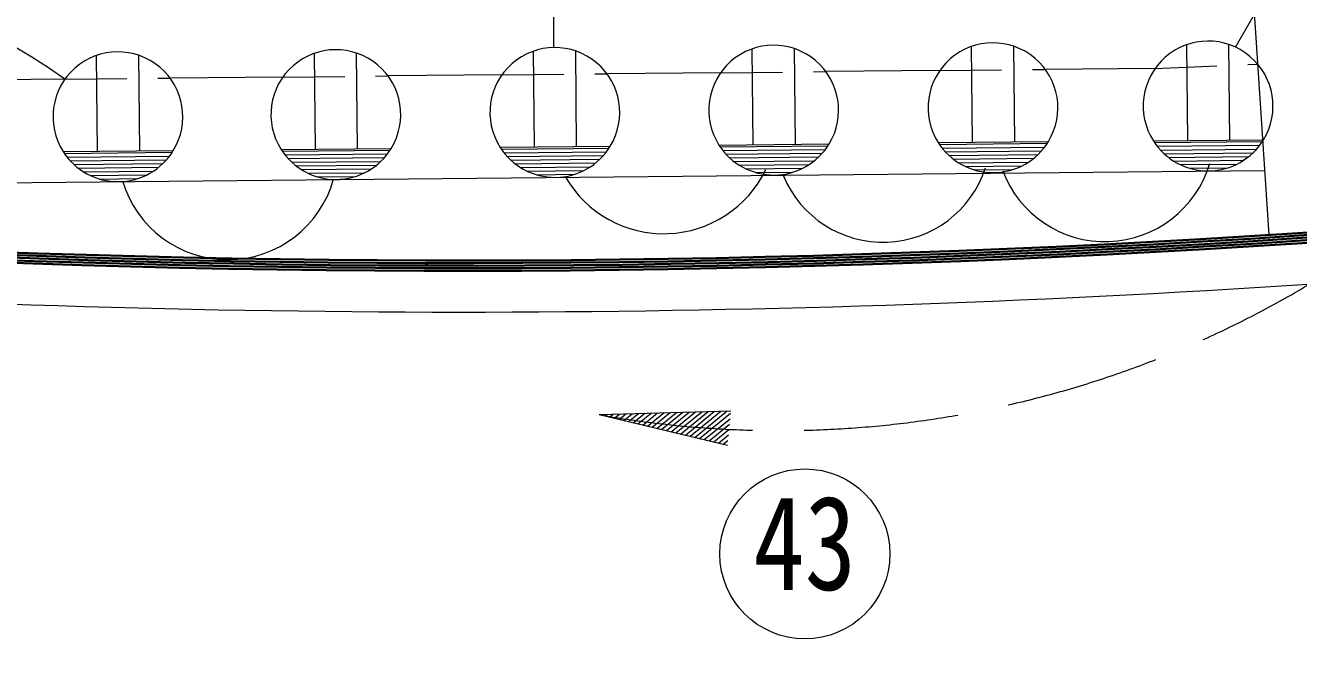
# Model space of a CAD drawing. Units: millimetres, scale not verified. Extents: x -33719 to 22651, y -21066 to 18138.
# Drawn here: x -12457 to -7514, y -15408 to -12977 of the extents above; entities that cross this region are included whole.
import ezdxf
from ezdxf.enums import TextEntityAlignment as Align

# ---------------------------------------------------------------- set-up
doc = ezdxf.new("R2010")
doc.units = ezdxf.units.MM
doc.header["$LTSCALE"] = 200
doc.linetypes.add('DASHED1', pattern=[1.8, 1.2, -0.6])
doc.linetypes.add('DASHED3', pattern=[4, 3, -1])
for name, color, linetype, lineweight in [('1-0_121', 7, 'Continuous', 9), ('1-F', 1, 'Continuous', 35), ('8-1', 7, 'Continuous', 9), ('8-2', 7, 'Continuous', 9)]:
    doc.layers.add(name, color=color, linetype=linetype, lineweight=lineweight)
doc.styles.add('ＭＳ ゴシック', font='')
doc.styles.get('ＭＳ ゴシック').set_extended_font_data('MS Gothic')

msp = doc.modelspace()

# ---------------------------------------------------------------- linework, layer by layer
at = {"layer": '1-0_121'}
for p, q in [((-7982.3, -8402.2), (-7629.2, -13790.6)), ((-8070.5, -13144), (-8496.7, -13148.2)), ((-12303.2, -13185.7), (-12912.1, -13191.7)), ((-11457.1, -13177.4), (-11895.3, -13181.7)), ((-10606.7, -13169), (-11049.2, -13173.3)), ((-9757.4, -13160.6), (-10198.8, -13165)), ((-8906.7, -13152.2), (-9348.7, -13156.6)), ((-12933.1, -13591.9), (-7645.6, -13539.8))]:
    msp.add_line(p, q, dxfattribs=at)
at = {"layer": '1-0_121', "linetype": 'DASHED1'}
for p, q in [((-8070.5, -13144), (-7672.6, -13127.3)), ((-12303.2, -13185.7), (-11895.3, -13181.7)), ((-11457.1, -13177.4), (-11049.2, -13173.3)), ((-10606.7, -13169), (-10198.8, -13165)), ((-9757.4, -13160.6), (-9348.7, -13156.6)), ((-8906.7, -13152.2), (-8496.7, -13148.2))]:
    msp.add_line(p, q, dxfattribs=at)
at = {"layer": '1-0_121'}
for radius, start, end in [(49400, 267.34795, 273.63402), (49600, 267.34655, 275.01682), (51900, 266.3604, 287.22829), (52100, 266.35997, 287.23221)]:
    msp.add_arc((-10760.3, 35510), radius, start, end, dxfattribs=at)
at = {"layer": '1-F'}
for radius, start, end in [(49400, 264.15524, 278.13402), (49440, 264.10879, 278.18047), (49430, 264.1204, 278.16886), (49410, 264.14362, 278.14564), (49420, 264.15524, 278.15725)]:
    msp.add_arc((-10760.3, 35510), radius, start, end, dxfattribs=at)
at = {"layer": '8-1'}
for p, q in [((-12182.1, -13094.2), (-12178.4, -13465.8)), ((-12018.1, -13092.6), (-12014.5, -13464.2)), ((-11336.1, -13085.9), (-11332.4, -13457.5)), ((-11172.1, -13084.3), (-11168.4, -13455.9)), ((-10485.7, -13077.5), (-10482, -13449.1)), ((-10321.7, -13075.9), (-10318, -13447.5)), ((-9635.9, -13068.6), (-9632.2, -13440.2)), ((-9471.9, -13067), (-9468.3, -13438.6)), ((-8784.6, -13059.3), (-8780.9, -13430.9)), ((-8620.6, -13057.7), (-8617, -13429.3)), ((-7949.4, -13052.5), (-7945.7, -13424.1)), ((-7785.4, -13050.9), (-7781.8, -13422.5)), ((-9764.1, -13441.5), (-9336.4, -13437.3)), ((-9759.6, -13448.3), (-9340.8, -13444.2)), ((-8912.8, -13432.2), (-8485.1, -13428)), ((-8908.3, -13439), (-8489.5, -13434.9)), ((-8077.6, -13425.4), (-7649.9, -13421.2)), ((-8073.1, -13432.2), (-7654.3, -13428.1)), ((-8062.5, -13446.5), (-7664.5, -13442.6)), ((-12310.3, -13467.1), (-11882.6, -13462.9)), ((-12305.8, -13473.9), (-11887, -13469.8)), ((-12295.2, -13488.2), (-11897.2, -13484.3)), ((-11464.2, -13458.8), (-11036.6, -13454.6)), ((-11459.8, -13465.6), (-11041, -13461.5)), ((-11449.2, -13479.9), (-11051.2, -13476)), ((-11437, -13494.2), (-11063.1, -13490.5)), ((-10613.8, -13450.4), (-10186.2, -13446.2)), ((-10609.3, -13457.2), (-10190.5, -13453.1)), ((-10598.8, -13471.5), (-10200.8, -13467.6)), ((-10586.6, -13485.8), (-10212.7, -13482.1)), ((-9749, -13462.6), (-9351, -13458.7)), ((-9736.8, -13476.9), (-9363, -13473.2)), ((-9722.6, -13491.1), (-9376.9, -13487.7)), ((-8897.7, -13453.3), (-8499.7, -13449.4)), ((-8885.5, -13467.6), (-8511.7, -13463.9)), ((-8871.3, -13481.8), (-8525.6, -13478.4)), ((-8854.5, -13496.1), (-8542.2, -13493)), ((-8050.3, -13460.8), (-7676.5, -13457.1)), ((-8036.1, -13475.1), (-7690.4, -13471.7)), ((-8019.3, -13489.3), (-7707, -13486.2)), ((-12283, -13502.5), (-11909.2, -13498.8)), ((-12268.8, -13516.8), (-11923.1, -13513.4)), ((-12252, -13531), (-11939.7, -13527.9)), ((-12231.6, -13545.2), (-11959.8, -13542.5)), ((-11422.8, -13508.4), (-11077.1, -13505)), ((-11405.9, -13522.7), (-11093.7, -13519.6)), ((-11385.6, -13536.9), (-11113.7, -13534.2)), ((-10572.3, -13500), (-10226.7, -13496.6)), ((-10555.5, -13514.3), (-10243.2, -13511.2)), ((-10535.2, -13528.5), (-10263.3, -13525.8)), ((-10509.3, -13542.6), (-10288.8, -13540.5)), ((-9705.8, -13505.4), (-9393.5, -13502.3)), ((-9685.4, -13519.6), (-9413.5, -13516.9)), ((-9659.6, -13533.7), (-9439.1, -13531.5)), ((-8834.1, -13510.3), (-8562.2, -13507.6)), ((-8808.3, -13524.4), (-8587.8, -13522.2)), ((-8771.5, -13538.4), (-8624.2, -13537)), ((-7998.9, -13503.5), (-7727, -13500.8)), ((-7973.1, -13517.6), (-7752.6, -13515.5)), ((-7936.3, -13531.7), (-7789, -13530.2)), ((-12205.8, -13559.3), (-11985.3, -13557.2)), ((-12169.1, -13573.4), (-12021.7, -13571.9)), ((-11359.8, -13551), (-11139.2, -13548.8)), ((-11323, -13565), (-11175.7, -13563.6)), ((-10472.6, -13556.7), (-10325.3, -13555.2)), ((-9622.8, -13547.8), (-9475.5, -13546.3))]:
    msp.add_line(p, q, dxfattribs=at)
for centre, start, end in [((-8700.3, -13296.7), 328.618, 212.511), ((-7865.1, -13290), 328.618, 212.511), ((-12097.8, -13331.7), 328.618, 212.511), ((-11251.7, -13323.3), 328.618, 212.511), ((-10401.3, -13315), 328.618, 212.511), ((-9551.6, -13306), 328.618, 212.511), ((-9551.6, -13306), 212.511, 328.6179), ((-8700.3, -13296.7), 212.511, 328.6179), ((-7865.1, -13290), 212.511, 328.6179), ((-12097.8, -13331.7), 212.511, 328.6179), ((-11251.7, -13323.3), 212.511, 328.6179), ((-10401.3, -13315), 212.511, 328.6179)]:
    msp.add_arc(centre, 252, start, end, dxfattribs=at)
at = {"layer": '8-2', "linetype": 'DASHED3'}
for p, q in [((-10406, -11898.3), (-10406, -13063)), ((-10229.8, -14488.3), (-9717.9, -14473.7)), ((-10229.8, -14488.3), (-9731.6, -14606.7))]:
    msp.add_line(p, q, dxfattribs=at)
at = {"layer": '8-2'}
for p, q in [((-7758.7, -13061.5), (-7351.9, -12356.7)), ((-10060.3, -14528.6), (-10002.8, -14481.8)), ((-10041.9, -14533), (-9978.2, -14481.1)), ((-10023.5, -14537.3), (-9953.5, -14480.4)), ((-10005.1, -14541.7), (-9928.9, -14479.7)), ((-9986.7, -14546.1), (-9904.3, -14479)), ((-9968.3, -14550.5), (-9879.6, -14478.3)), ((-9949.9, -14554.8), (-9855, -14477.6)), ((-9931.5, -14559.2), (-9830.4, -14476.9)), ((-9913.1, -14563.6), (-9805.7, -14476.2)), ((-9894.7, -14568), (-9781.1, -14475.5)), ((-9876.3, -14572.3), (-9756.5, -14474.8)), ((-9857.9, -14576.7), (-9731.9, -14474.1)), ((-10225.8, -14489.3), (-10224.5, -14488.1)), ((-10207.4, -14493.6), (-10199.8, -14487.4)), ((-10189, -14498), (-10175.2, -14486.7)), ((-10170.6, -14502.4), (-10150.6, -14486)), ((-10152.2, -14506.7), (-10125.9, -14485.3)), ((-10133.8, -14511.1), (-10101.3, -14484.6)), ((-10115.5, -14515.5), (-10076.7, -14483.9)), ((-10097.1, -14519.9), (-10052, -14483.2)), ((-10078.7, -14524.2), (-10027.4, -14482.5)), ((-9839.5, -14581.1), (-9718.8, -14482.9)), ((-9821.1, -14585.4), (-9721, -14504)), ((-9802.7, -14589.8), (-9723.2, -14525.1)), ((-9784.3, -14594.2), (-9725.3, -14546.2)), ((-9766, -14598.6), (-9727.5, -14567.3)), ((-9747.6, -14602.9), (-9729.7, -14588.4))]:
    msp.add_line(p, q, dxfattribs=at)
msp.add_circle((-9430.7, -15029.1), 330, dxfattribs=at)
for centre, radius, start, end in [((-13496.3, -14843.2), 2042.3, 54.2535, 121.6977), ((-9978.8, -13345.7), 440.2, 210.123, 334.2225), ((-9127.3, -13400.2), 418.7, 202.609, 341.9424), ((-8265.5, -13392), 424.4, 200.6505, 343.3388), ((-11671.1, -13460.8), 425.8, 196.2965, 344.6712)]:
    msp.add_arc(centre, radius, start, end, dxfattribs=at)
at = {"layer": '8-2', "linetype": 'DASHED3'}
msp.add_arc((-9528.6, -10545.5), 4004.7, 259.9159, 309.745, dxfattribs=at)

# ---------------------------------------------------------------- texts
at = {"layer": '8-2', "style": 'ＭＳ ゴシック', "width": 0.8}
msp.add_text('43', height=366.6, dxfattribs=at).set_placement((-9630.7, -15279.1), align=Align.BOTTOM_LEFT)

doc.saveas('drawing.dxf')
